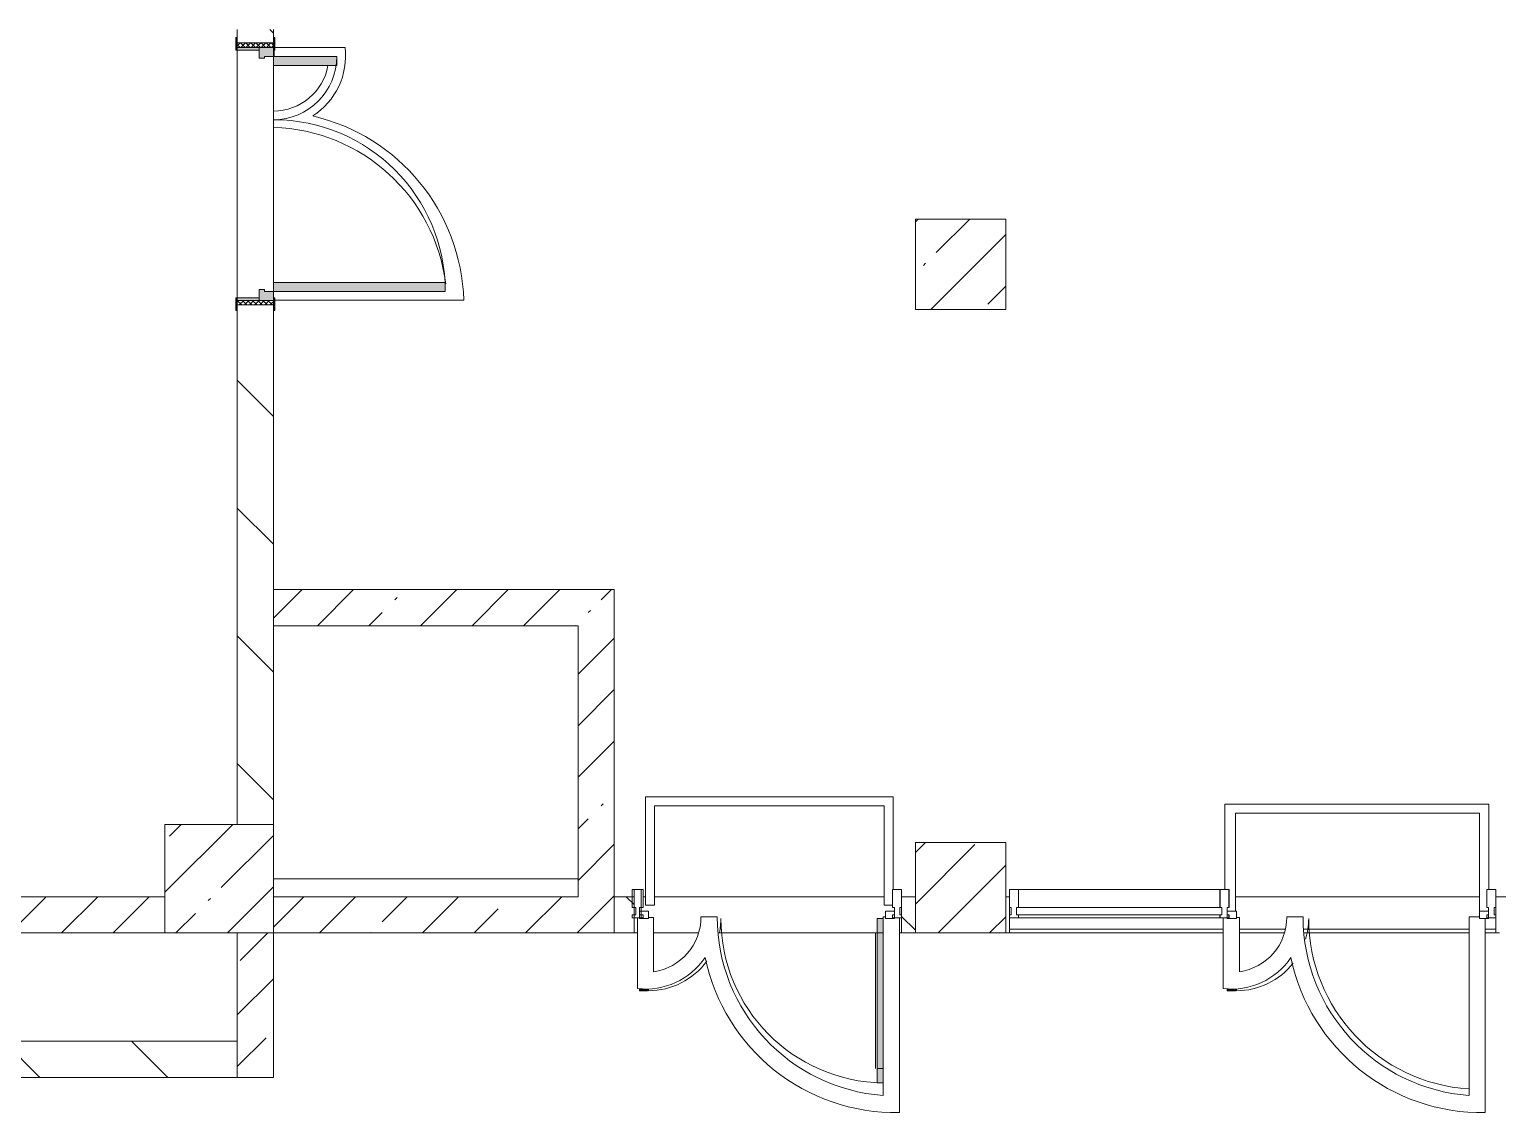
# Model space of a CAD drawing. Header units: millimetres. Extents: x -3238 to 193830, y -8553 to 29000.
# Drawn here: x 124367 to 132487, y 10705 to 16700 of the extents above; entities that cross this region are included whole.
import ezdxf

# ---------------------------------------------------------------- set-up
doc = ezdxf.new("R2010")
doc.units = ezdxf.units.MM
for name, color, linetype, lineweight, true_color in [('A-DETL-GENF-6', 7, 'Continuous', 5, 0xe2e2e2), ('A-DETL-GENF-7', 7, 'Continuous', 5, 0xaaaaaa), ('A-DOOR-2', 7, 'Continuous', 5, 0xaaaaaa), ('A-DOOR-3', 7, 'Continuous', 5, 0xe2e2e2), ('A-DOOR-FRAM-2', 7, 'Continuous', 5, 0xe2e2e2), ('A-DOOR-FRAM-3', 7, 'Continuous', 5, 0xaaaaaa), ('A-FLOR-3', 7, 'Continuous', 5, 0xaaaaaa)]:
    doc.layers.add(name, color=color, linetype=linetype, lineweight=lineweight, true_color=true_color)
for name, color, linetype, lineweight in [('A-GLAZ-CURT-3', 7, 'Continuous', 5), ('A-GLAZ-CWMG-4', 7, 'Continuous', 5), ('A-WALL', 7, 'Continuous', 9), ('I-WALL-6', 7, 'Continuous', 5), ('S-COLS-3', 7, 'Continuous', 5)]:
    doc.layers.add(name, color=color, linetype=linetype, lineweight=lineweight)
pattern_1 = [(135, (58957.15, 0), (-353.5534, -353.5534), [])]
pattern_2 = [(45, (58957.15, 0), (-285.1231, 285.1231), []), (45, (59242.27, 0), (-285.1231, 285.1231), [504.031, -100.806, 16.764, -84.042])]

# ---------------------------------------------------------------- blocks, each defined once
blk = doc.blocks.new('BSC_Колонна _Прямоугольная - 600х600-23205240-2_3_1_птичка')
at = {"layer": 'S-COLS-3'}
h = blk.add_hatch(dxfattribs=at)
h.set_pattern_fill('FP_149', color=256, style=0, pattern_type=2)
h.set_pattern_definition([(45, (-66460, -12000), (-285.1231, 285.1231), []), (45, (-66174.88, -12000), (-285.1231, 285.1231), [504.031, -100.806, 16.764, -84.042])])
h.paths.add_polyline_path([(-300, -300), (300, -300), (300, 300), (-300, 300)])
for p, q in [((300, 300), (-300, 300)), ((-300, 300), (-300, -300)), ((300, -300), (300, 300)), ((-300, -300), (300, -300))]:
    blk.add_line(p, q, dxfattribs=at)
blk = doc.blocks.new('110_Дверь_СКБ_2Ст - Д-6_л__ ДОО_Дв_1450x2100h_Дверь из раздевальной в коридор-V145-2_3_1_птичка')
at = {"layer": 'A-DOOR-2'}
h = blk.add_hatch(dxfattribs=at)
h.set_pattern_fill('FP_168', color=256, style=0, pattern_type=2)
h.set_pattern_definition([(135, (1576.41, 164.685), (-14.14214, -14.14214), []), (225, (1576.41, 164.685), (14.14214, -14.14214), [])])
h.paths.add_polyline_path([(737.5, 100), (712.5, 100), (712.5, -100), (737.5, -100), (737.5, -23.7)])
at = {"layer": 'A-DOOR-3'}
for points in [[(662.5, 100), (662.5, 1050), (612.5, 1050), (612.5, 100)], [(-587.5, 100), (-587.5, 450), (-637.5, 450), (-637.5, 100)]]:
    blk.add_hatch(color=256, dxfattribs=at).paths.add_polyline_path(points)
h = blk.add_hatch(color=256, dxfattribs=at)
h.paths.add_polyline_path([(712.5, 100), (662.5, 100), (662.5, 50), (652.5, 50), (652.5, 20), (712.5, 20)])
h.paths.add_polyline_path([(-627.5, 20), (-627.5, 50), (-637.5, 50), (-637.5, 100), (-687.5, 100), (-687.5, 20)])
at = {"layer": 'A-DOOR-FRAM-2'}
for points in [[(-672.5, 100), (-672.5, 108), (-742.5, 108), (-742.5, 100)], [(767.5, 100), (767.5, 108), (697.5, 108), (697.5, 100)], [(-672.5, 20), (-687.5, 20), (-687.5, -100), (-672.5, -100), (-672.5, -23.7)], [(712.5, 20), (697.5, 20), (697.5, -100), (712.5, -100), (712.5, -23.7)], [(-672.5, -100), (-742.5, -100), (-742.5, -108), (-672.5, -108)], [(767.5, -108), (767.5, -100), (697.5, -100), (697.5, -108)]]:
    blk.add_hatch(color=256, dxfattribs=at).paths.add_polyline_path(points)
at = {"layer": 'A-DOOR-FRAM-3'}
h = blk.add_hatch(dxfattribs=at)
h.set_pattern_fill('FP_169', color=256, style=0, pattern_type=2)
h.set_pattern_definition([(45, (-546.384, 164.685), (-14.1421, 14.1421), []), (135, (-546.384, 164.685), (-14.1421, -14.1421), [])])
h.paths.add_polyline_path([(-687.5, -23.7), (-687.5, 100), (-712.5, 100), (-712.5, -100), (-687.5, -100)])
at = {"layer": 'A-DOOR-2'}
for p, q in [((662.5, 1050), (612.5, 1050)), ((612.5, 1050), (612.5, 100)), ((662.5, 100), (662.5, 1050)), ((-637.5, 450), (-637.5, 100)), ((-587.5, 450), (-637.5, 450)), ((-587.5, 100), (-587.5, 450)), ((-637.5, 100), (-587.5, 100)), ((612.5, 100), (662.5, 100))]:
    blk.add_line(p, q, dxfattribs=at)
for centre, radius, start, end in [((662.5, 100), 950, 90, 180), ((-637.5, 100), 350, 360, 90)]:
    blk.add_arc(centre, radius, start, end, dxfattribs=at)
at = {"layer": 'A-DOOR-FRAM-3'}
for p, q in [((-672.5, 108), (-742.5, 108)), ((-742.5, 108), (-742.5, 100)), ((-742.5, 100), (-672.5, 100)), ((-687.5, 100), (-712.5, 100)), ((-712.5, 100), (-712.5, -100)), ((-637.5, 100), (-687.5, 100)), ((-687.5, 100), (-687.5, 20)), ((-687.5, -100), (-687.5, 100)), ((-672.5, 100), (-672.5, 108)), ((-637.5, 50), (-637.5, 100)), ((662.5, 100), (662.5, 50)), ((712.5, 100), (662.5, 100)), ((767.5, 108), (697.5, 108)), ((697.5, 108), (697.5, 100)), ((697.5, 100), (767.5, 100)), ((712.5, 20), (712.5, 100)), ((737.5, 100), (712.5, 100)), ((712.5, 100), (712.5, -100)), ((737.5, -100), (737.5, 100)), ((767.5, 100), (767.5, 108)), ((-687.5, 20), (-627.5, 20)), ((-672.5, 20), (-687.5, 20)), ((-687.5, 20), (-687.5, -100)), ((-672.5, -100), (-672.5, 20)), ((-627.5, 50), (-637.5, 50)), ((-627.5, 20), (-627.5, 50)), ((662.5, 50), (652.5, 50)), ((652.5, 50), (652.5, 20)), ((652.5, 20), (712.5, 20)), ((712.5, 20), (697.5, 20)), ((697.5, 20), (697.5, -100)), ((712.5, -100), (712.5, 20)), ((-672.5, -100), (-742.5, -100)), ((-742.5, -100), (-742.5, -108)), ((-742.5, -108), (-672.5, -108)), ((-712.5, -100), (-687.5, -100)), ((-687.5, -100), (-672.5, -100)), ((-672.5, -108), (-672.5, -100)), ((697.5, -100), (712.5, -100)), ((767.5, -100), (697.5, -100)), ((697.5, -100), (697.5, -108)), ((697.5, -108), (767.5, -108)), ((712.5, -100), (737.5, -100)), ((767.5, -108), (767.5, -100))]:
    blk.add_line(p, q, dxfattribs=at)
blk = doc.blocks.new('BSC_Колонна _Прямоугольная - 500х500-V193-2_3_1_птичка')
at = {"layer": 'S-COLS-3'}
h = blk.add_hatch(dxfattribs=at)
h.set_pattern_fill('FP_205', color=256, style=0, pattern_type=2)
h.set_pattern_definition([(45, (-70560, -15400), (-285.1231, 285.1231), []), (45, (-70274.88, -15400), (-285.1231, 285.1231), [504.031, -100.806, 16.764, -84.042])])
h.paths.add_polyline_path([(-250, -250), (250, -250), (250, 250), (-250, 250)])
for p, q in [((250, 250), (-250, 250)), ((-250, 250), (-250, -250)), ((250, -250), (250, 250)), ((-250, -250), (250, -250))]:
    blk.add_line(p, q, dxfattribs=at)
blk = doc.blocks.new('Прямоугольный импост - Импост структурный с накладкой - 160мм Темный-33326475-2_3_1_птичка')
at = {"layer": 'A-GLAZ-CWMG-4'}
for p, q in [((-50, 40), (-50, 140)), ((-50, 140), (0, 140)), ((0, 140), (0, 40)), ((-40, 40), (-50, 40)), ((-50, -17), (-50, 0)), ((-50, 0), (-40, 0)), ((-40, 0), (-40, 40)), ((-10, 40), (-10, 0)), ((0, 40), (-10, 40)), ((-10, 0), (0, 0)), ((0, 0), (0, -17)), ((0, -17), (-50, -17))]:
    blk.add_line(p, q, dxfattribs=at)
blk = doc.blocks.new('Дверь_Витражная_остекление_ - ВВ-6 остекление-32274838-2_3_1_птичка')
at = {"layer": 'A-DETL-GENF-6'}
for points in [[(-610, 930), (-642.6, 930), (-642.6, 20), (-610, 20), (-610, 239.6)], [(705, 420), (660, 420), (660, 410.2), (705, 410.4)]]:
    blk.add_hatch(color=256, dxfattribs=at).paths.add_polyline_path(points)
at = {"layer": 'A-DETL-GENF-7'}
for p, q in [((-642.6, 930), (-610, 930)), ((-610, 930), (-642.6, 930)), ((-610, 930), (-610, 20)), ((-610, 20), (-610, 930)), ((-642.6, 850), (-610, 850)), ((-601, 850), (-601, 100)), ((705, 420), (660, 420)), ((660, 420), (660, 410.2)), ((705, 420), (660, 420)), ((660, 420), (660, 410.2)), ((705, 420), (705, 408.4)), ((705, 408.4), (705, 420)), ((-642.6, 100), (-610, 100)), ((-610, 20), (-642.6, 20)), ((-642.6, 20), (-610, 20))]:
    blk.add_line(p, q, dxfattribs=at)
at = {"layer": 'A-DOOR-2'}
for p, q in [((655, 420), (655, 410.4)), ((-655, 20), (-705, 20)), ((-705, 20), (-705, -20)), ((-655, -20), (-655, 20)), ((705, 20), (655, 20)), ((655, 20), (655, -20)), ((705, -20), (705, 20)), ((-705, -20), (-655, -20)), ((655, -20), (705, -20))]:
    blk.add_line(p, q, dxfattribs=at)
for centre, radius, start, end in [((-655, 20), 910, 360, 89.20859), ((655, 20), 400, 90, 143.87233), ((655, 20), 400, 168.59224, 180)]:
    blk.add_arc(centre, radius, start, end, dxfattribs=at)
blk = doc.blocks.new('Прямоугольный импост - Импост структурный с накладкой - 160мм Темный-33326241-2_3_1_птичка')
at = {"layer": 'A-GLAZ-CWMG-4'}
for p, q in [((-25, 40), (-25, 140)), ((-25, 140), (25, 140)), ((25, 140), (25, 40)), ((-15, 40), (-25, 40)), ((-25, -17), (-25, 0)), ((-25, 0), (-15, 0)), ((-15, 0), (-15, 40)), ((15, 40), (15, 0)), ((25, 40), (15, 40)), ((15, 0), (25, 0)), ((25, 0), (25, -17)), ((25, -17), (-25, -17))]:
    blk.add_line(p, q, dxfattribs=at)
blk = doc.blocks.new('Прямоугольный импост - Импост структурный с накладкой - 160мм Темный-33326242-2_3_1_птичка')
at = {"layer": 'A-GLAZ-CWMG-4'}
for p, q in [((0, 140), (-50, 140)), ((-50, 140), (-50, 40)), ((0, 40), (0, 140)), ((-50, 40), (-40, 40)), ((-40, 0), (-50, 0)), ((-50, 0), (-50, -17)), ((-40, 40), (-40, 0)), ((-10, 0), (-10, 40)), ((-10, 40), (0, 40)), ((0, 0), (-10, 0)), ((0, -17), (0, 0)), ((-50, -17), (0, -17))]:
    blk.add_line(p, q, dxfattribs=at)
blk = doc.blocks.new('Прямоугольный импост - Импост структурный с накладкой - 160мм Темный-33326237-2_3_1_птичка')
at = {"layer": 'A-GLAZ-CWMG-4'}
for p, q in [((-50, 40), (-50, 140)), ((-50, 140), (0, 140)), ((0, 140), (0, 40)), ((-40, 40), (-50, 40)), ((-50, -17), (-50, 0)), ((-50, 0), (-40, 0)), ((-40, 0), (-40, 40)), ((-10, 40), (-10, 0)), ((0, 40), (-10, 40)), ((-10, 0), (0, 0)), ((0, 0), (0, -17)), ((0, -17), (-50, -17))]:
    blk.add_line(p, q, dxfattribs=at)
blk = doc.blocks.new('Дверь_Витражная_остекление_ - В-18-32468702-2_3_1_птичка')
at = {"layer": 'A-DETL-GENF-6'}
blk.add_hatch(color=256, dxfattribs=at).paths.add_polyline_path([(677.5, 420), (683.2, 410.4), (722.5, 410.4), (722.5, 420), (683.2, 420)])
at = {"layer": 'A-DETL-GENF-7'}
for p, q in [((722.5, 420), (677.5, 420)), ((677.5, 420), (677.5, 409.8)), ((722.5, 420), (677.5, 420)), ((677.5, 420), (677.5, 409.8)), ((722.5, 420), (722.5, 408.9)), ((722.5, 408.9), (722.5, 420))]:
    blk.add_line(p, q, dxfattribs=at)
at = {"layer": 'A-DOOR-2'}
for p, q in [((672.5, 420), (672.5, 409.2)), ((-672.5, 20), (-722.5, 20)), ((-722.5, 20), (-722.5, -20)), ((-672.5, -20), (-672.5, 20)), ((722.5, 20), (672.5, 20)), ((672.5, 20), (672.5, -20)), ((722.5, -20), (722.5, 20)), ((-722.5, -20), (-672.5, -20)), ((672.5, -20), (722.5, -20))]:
    blk.add_line(p, q, dxfattribs=at)
for centre, radius, start, end in [((-672.5, 20), 945, 360, 86.42063), ((672.5, 20), 400, 90, 141.82821), ((672.5, 20), 400, 163.22836, 180)]:
    blk.add_arc(centre, radius, start, end, dxfattribs=at)
blk = doc.blocks.new('Системная панель - Стекло - 40мм-32468815-2_3_1_птичка')
at = {"layer": 'A-GLAZ-CURT-3'}
for p, q in [((567, 0), (-567, 0)), ((-567, 0), (-567, -40)), ((567, -40), (567, 0)), ((-567, -40), (567, -40))]:
    blk.add_line(p, q, dxfattribs=at)
blk = doc.blocks.new('Прямоугольный импост - Импост структурный с накладкой - 160мм Темный-33326239-2_3_1_птичка')
at = {"layer": 'A-GLAZ-CWMG-4'}
for p, q in [((-25, 40), (-25, 140)), ((-25, 140), (25, 140)), ((25, 140), (25, 40)), ((-15, 40), (-25, 40)), ((-25, -17), (-25, 0)), ((-25, 0), (-15, 0)), ((-15, 0), (-15, 40)), ((15, 40), (15, 0)), ((25, 40), (15, 40)), ((15, 0), (25, 0)), ((25, 0), (25, -17)), ((25, -17), (-25, -17))]:
    blk.add_line(p, q, dxfattribs=at)
blk = doc.blocks.new('Прямоугольный импост - Импост структурный с накладкой - 160мм Темный-32468813-2_3_1_птичка')
at = {"layer": 'A-GLAZ-CWMG-4'}
for p, q in [((70880, 11940), (71994, 11940)), ((70880, 11783), (71994, 11783))]:
    blk.add_line(p, q, dxfattribs=at)

msp = doc.modelspace()

# ---------------------------------------------------------------- hatches: boundary and pattern name
at = {"layer": 'I-WALL-6'}
h = msp.add_hatch(dxfattribs=at)
h.set_pattern_fill('FP_162', color=256, style=0, pattern_type=2)
h.set_pattern_definition(pattern_1)
h.paths.add_polyline_path([(125717.2, 12300), (125717.2, 15175), (125517.2, 15175), (125517.2, 12300), (125593.4, 12300)])
h.paths.add_polyline_path([(125593.4, 16625), (125717.2, 16625), (125717.2, 16700), (125517.2, 16700), (125517.2, 16625)])
h.paths.add_polyline_path([(125517.2, 17300), (125717.2, 17300), (125717.2, 22700), (125517.2, 22700), (125517.2, 17477.7)])
h.paths.add_polyline_path([(125717.2, 23300), (125717.2, 24050), (125517.2, 24050), (125517.2, 23300), (125593.4, 23300)])
h.paths.add_polyline_path([(125717.2, 25950), (125717.2, 26500), (125517.2, 26500), (125517.2, 25950), (125593.4, 25950)])
h = msp.add_hatch(dxfattribs=at)
h.set_pattern_fill('FP_159', color=256, style=0, pattern_type=2)
h.set_pattern_definition(pattern_2)
h.paths.add_polyline_path([(127402.2, 13400), (127602.2, 13400), (127602.2, 13600), (125717.2, 13600), (125717.2, 13400)])
h = msp.add_hatch(dxfattribs=at)
h.set_pattern_fill('FP_159', color=256, style=0, pattern_type=2)
h.set_pattern_definition(pattern_2)
h.paths.add_polyline_path([(127402.2, 11700), (127602.2, 11700), (127602.2, 13400), (127402.2, 13400), (127402.2, 11900)])
h = msp.add_hatch(dxfattribs=at)
h.set_pattern_fill('FP_159', color=256, style=0, pattern_type=2)
h.set_pattern_definition(pattern_2)
h.paths.add_polyline_path([(114657.2, 11700), (119117.2, 11700), (119117.2, 11900), (113717.2, 11900), (113717.2, 11700), (114457.2, 11700)])
h.paths.add_polyline_path([(123417.2, 11700), (125117.2, 11700), (125117.2, 11900), (119717.2, 11900), (119717.2, 11700), (123337.2, 11700)])
h = msp.add_hatch(dxfattribs=at)
h.set_pattern_fill('FP_159', color=256, style=0, pattern_type=2)
h.set_pattern_definition(pattern_2)
h.paths.add_polyline_path([(125717.2, 11700), (127402.2, 11700), (127402.2, 11900), (125717.2, 11900)])
h = msp.add_hatch(dxfattribs=at)
h.set_pattern_fill('FP_162', color=256, style=0, pattern_type=2)
h.set_pattern_definition(pattern_1)
h.paths.add_polyline_path([(129787.2, 11700), (129787.2, 11900), (129767.2, 11900), (129767.2, 11700)])
h.paths.add_polyline_path([(134437.2, 11700), (134437.2, 11900), (132477.2, 11900), (132477.2, 11700), (133921.3, 11700)])
h.paths.add_polyline_path([(129191.2, 11700), (129267.2, 11700), (129267.2, 11900), (129191.2, 11900)])
h.paths.add_polyline_path([(127602.2, 11700), (127711.2, 11700), (127711.2, 11900), (127602.2, 11900)])
h = msp.add_hatch(dxfattribs=at)
h.set_pattern_fill('FP_159', color=256, style=0, pattern_type=2)
h.set_pattern_definition(pattern_2)
h.paths.add_polyline_path([(125717.2, 10900), (125717.2, 11700), (125517.2, 11700), (125517.2, 10900), (125593.4, 10900)])
h = msp.add_hatch(dxfattribs=at)
h.set_pattern_fill('FP_162', color=256, style=0, pattern_type=2)
h.set_pattern_definition(pattern_1)
h.paths.add_polyline_path([(123511.5, 10900), (125517.2, 10900), (125517.2, 11100), (121117.2, 11100), (121117.2, 10900), (121429.5, 10900)])
at = {"layer": 'S-COLS-3'}
h = msp.add_hatch(dxfattribs=at)
h.set_pattern_fill('FP_159', color=256, style=0, pattern_type=2)
h.set_pattern_definition(pattern_2)
h.paths.add_polyline_path([(129767.2, 11700), (129767.2, 12200), (129267.2, 12200), (129267.2, 11700), (129757.3, 11700)])

# ---------------------------------------------------------------- linework, layer by layer
at = {"layer": 'A-FLOR-3'}
for p, q in [((125720.2, 16585), (125720.2, 16550)), ((126113.2, 16600), (125725.2, 16600)), ((125717.2, 16248.1), (125717.2, 16158)), ((125725.2, 15201.1), (126769.5, 15201.1)), ((129144, 12453), (127774, 12453)), ((127774, 12453), (127774, 11853)), ((129144, 11940), (129144, 12453)), ((127824, 11853), (127824, 12403)), ((127824, 12403), (129094, 12403)), ((129094, 12403), (129094, 11853)), ((132437.7, 12412.4), (130977.9, 12412.4)), ((130977.9, 12412.4), (130977.9, 11940)), ((131037.9, 11820), (131037.9, 12362.4)), ((131037.9, 12362.4), (132387.7, 12362.4)), ((132387.7, 12362.4), (132387.7, 11820)), ((132437.7, 11940), (132437.7, 12412.4)), ((127402.2, 12000), (125717.2, 12000)), ((127729.6, 11783), (127729.6, 11392.1)), ((127774, 11853), (127824, 11853)), ((127819.1, 11785.1), (127791.2, 11785.1)), ((127819.1, 11485.1), (127819.1, 11785.1)), ((128171.1, 11788.1), (128081.5, 11788.1)), ((129101.2, 11788.1), (129088.8, 11788.1)), ((129088.8, 11788.1), (129088.8, 10800.5)), ((129094, 11853), (129141.2, 11853)), ((129178.5, 10705.4), (129178.5, 11783)), ((130969.6, 11783), (130969.6, 11392.1)), ((131059.1, 11785.1), (131042.2, 11785.1)), ((131059.1, 11485.1), (131059.1, 11785.1)), ((131411.1, 11788.1), (131321.5, 11788.1)), ((132387.2, 11788.1), (132328.8, 11788.1)), ((132328.8, 11788.1), (132328.8, 10800.5)), ((132418.5, 10705.4), (132418.5, 11780)), ((127729.6, 11700), (127711.2, 11700)), ((129191.2, 11700), (129178.5, 11700)), ((129787.2, 11720), (130969.6, 11720)), ((130969.6, 11700), (129787.2, 11700)), ((131059.1, 11720), (131313.2, 11720)), ((131414.8, 11720), (132328.8, 11720)), ((132418.5, 11720), (132477.2, 11720)), ((132477.2, 11700), (132418.5, 11700))]:
    msp.add_line(p, q, dxfattribs=at)
for centre, radius, start, end in [((125721, 16553.3), 395, 302.61833, 6.79242), ((125717.2, 16554.3), 306.2, 270, 349.74815), ((125691, 15169.3), 1079, 1.68848, 76.98917), ((125687.2, 15168.2), 990.3, 7.11312, 88.26401), ((127775.3, 11788.1), 306.2, 278.22053, 360), ((129161.4, 11788.1), 990.3, 180, 265.79425), ((131015.3, 11788.1), 306.2, 278.22053, 360), ((132401.4, 11788.1), 990.3, 180, 265.79425), ((127776.3, 11784.3), 395, 263.20758, 326.07537), ((129160.3, 11784.3), 1079, 191.7891, 270.96685), ((131016.3, 11784.3), 395, 263.20758, 326.07537), ((132400.3, 11784.3), 1079, 191.7891, 270.96685)]:
    msp.add_arc(centre, radius, start, end, dxfattribs=at)
at = {"layer": 'A-WALL'}
for p, q in [((127602.2, 11700), (127602.2, 11900)), ((125517.2, 10900), (125517.2, 11100))]:
    msp.add_line(p, q, dxfattribs=at)
at = {"layer": 'I-WALL-6'}
for p, q in [((125517.2, 16700), (125517.2, 16655)), ((125717.2, 16655), (125717.2, 16700)), ((125517.2, 15215), (125517.2, 16585)), ((125717.2, 16500), (125717.2, 16248.1)), ((125717.2, 16158), (125717.2, 15300)), ((125517.2, 15145), (125517.2, 12300)), ((125717.2, 12300), (125717.2, 15145)), ((127602.2, 13600), (125717.2, 13600)), ((127602.2, 11900), (127602.2, 13600)), ((125717.2, 13400), (127402.2, 13400)), ((127402.2, 13400), (127402.2, 11900)), ((125117.2, 11900), (119717.2, 11900)), ((127402.2, 11900), (125717.2, 11900)), ((127711.2, 11900), (127602.2, 11900)), ((127711.2, 11700), (127711.2, 11900)), ((127761.2, 11900), (127774, 11900)), ((127824, 11900), (129094, 11900)), ((129267.2, 11900), (129191.2, 11900)), ((129191.2, 11900), (129191.2, 11700)), ((129267.2, 11700), (129267.2, 11900)), ((129787.2, 11900), (129767.2, 11900)), ((129767.2, 11900), (129767.2, 11700)), ((129787.2, 11700), (129787.2, 11900)), ((131037.9, 11900), (132387.7, 11900)), ((134437.2, 11900), (132477.2, 11900)), ((132477.2, 11900), (132477.2, 11700)), ((123417.2, 11700), (125117.2, 11700)), ((125517.2, 11700), (125517.2, 11100)), ((125717.2, 10900), (125717.2, 11700)), ((125717.2, 11700), (127711.2, 11700)), ((128066.9, 11700), (127819.1, 11700)), ((129088.8, 11700), (128175.8, 11700)), ((129191.2, 11700), (129267.2, 11700)), ((129787.2, 11700), (129767.2, 11700)), ((131306.9, 11700), (131059.1, 11700)), ((132328.8, 11700), (131415.8, 11700)), ((132497.2, 11700), (132477.2, 11700)), ((125517.2, 11100), (123417.2, 11100)), ((120917.2, 10900), (125717.2, 10900))]:
    msp.add_line(p, q, dxfattribs=at)
at = {"layer": 'S-COLS-3'}
for p, q in [((129767.2, 12200), (129267.2, 12200)), ((129267.2, 12200), (129267.2, 11900)), ((129767.2, 11900), (129767.2, 12200)), ((129267.2, 11900), (129267.2, 11700)), ((129767.2, 11700), (129767.2, 11900)), ((129267.2, 11700), (129767.2, 11700))]:
    msp.add_line(p, q, dxfattribs=at)

# ---------------------------------------------------------------- block references
at = {"layer": 'A-DOOR-2'}
for name, p, rotation in [('110_Дверь_СКБ_2Ст - Д-6_л__ ДОО_Дв_1450x2100h_Дверь из раздевальной в коридор-V145-2_3_1_птичка', (125617.2, 15912.5), 269.9999999999999), ('Дверь_Витражная_остекление_ - ВВ-6 остекление-32274838-2_3_1_птичка', (128446.2, 11800), 180), ('Дверь_Витражная_остекление_ - В-18-32468702-2_3_1_птичка', (131714.7, 11800), 180)]:
    msp.add_blockref(name, p, dxfattribs=dict(at, rotation=rotation))
at = {"layer": 'A-GLAZ-CURT-3', "rotation": 180}
msp.add_blockref('Системная панель - Стекло - 40мм-32468815-2_3_1_птичка', (130394.2, 11800), dxfattribs=at)
at = {"layer": 'A-GLAZ-CWMG-4', "extrusion": (0, 0, -1)}
for name, p in [('Прямоугольный импост - Импост структурный с накладкой - 160мм Темный-33326241-2_3_1_птичка', (-127726.2, 11800)), ('Прямоугольный импост - Импост структурный с накладкой - 160мм Темный-33326475-2_3_1_птичка', (-127711.2, 11800)), ('Прямоугольный импост - Импост структурный с накладкой - 160мм Темный-33326237-2_3_1_птичка', (-129787.2, 11800)), ('Прямоугольный импост - Импост структурный с накладкой - 160мм Темный-33326239-2_3_1_птичка', (-130976.2, 11800)), ('Прямоугольный импост - Импост структурный с накладкой - 160мм Темный-33326241-2_3_1_птичка', (-130977.2, 11800))]:
    msp.add_blockref(name, p, dxfattribs=at)
at = {"layer": 'A-GLAZ-CWMG-4'}
for name, p in [('Прямоугольный импост - Импост структурный с накладкой - 160мм Темный-33326242-2_3_1_птичка', (129191.2, 11800)), ('Прямоугольный импост - Импост структурный с накладкой - 160мм Темный-32468813-2_3_1_птичка', (58957.2, 0)), ('Прямоугольный импост - Импост структурный с накладкой - 160мм Темный-33326242-2_3_1_птичка', (132477.2, 11800))]:
    msp.add_blockref(name, p, dxfattribs=at)
at = {"layer": 'S-COLS-3'}
for name, p in [('BSC_Колонна _Прямоугольная - 500х500-V193-2_3_1_птичка', (129517.2, 15400)), ('BSC_Колонна _Прямоугольная - 600х600-23205240-2_3_1_птичка', (125417.2, 12000))]:
    msp.add_blockref(name, p, dxfattribs=at)

doc.saveas('drawing.dxf')
